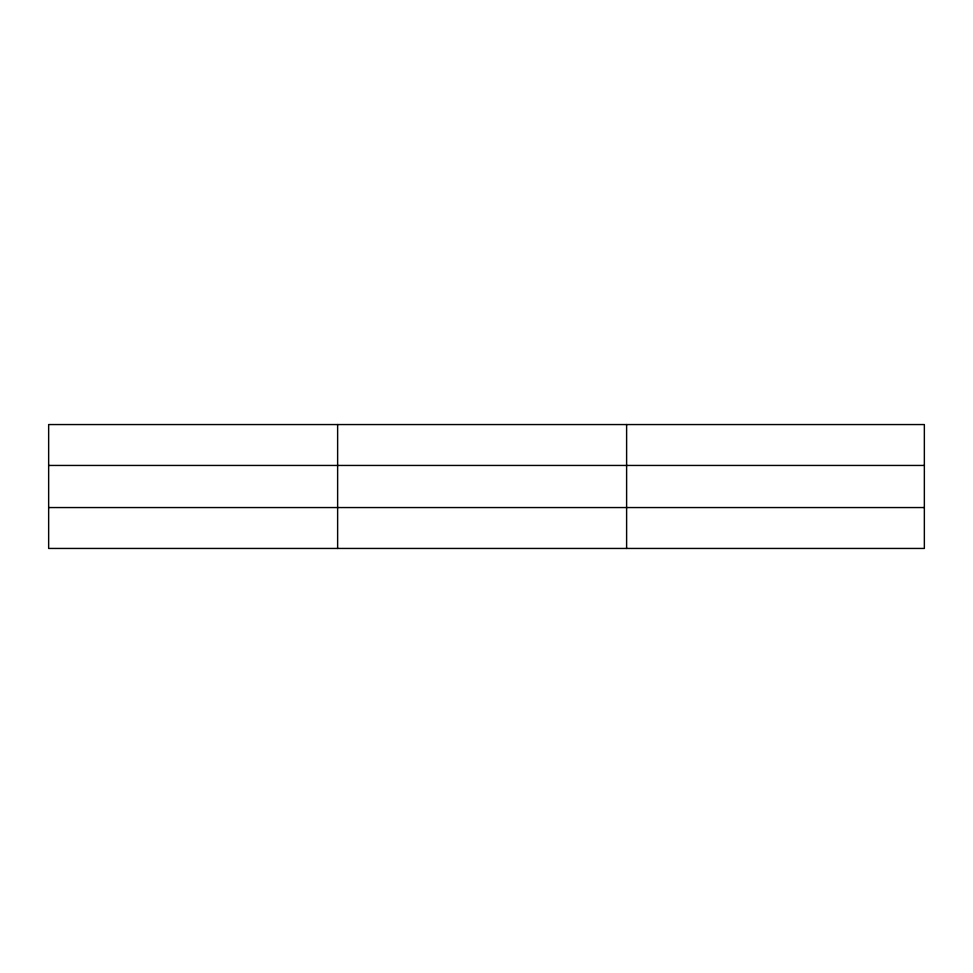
<?xml version="1.0" encoding="UTF-8"?>
<svg xmlns="http://www.w3.org/2000/svg" width="973" height="973" viewBox="0 0 973 973"><rect width="100%" height="100%" fill="white"/><g stroke="black" fill="none" stroke-linecap="round" stroke-linejoin="round"><path stroke-width="1.46" d="M337.631 548.444L337.631 424.556M626.612 548.444L626.612 424.556M924.35 465.447L924.35 424.556L48.65 424.556L48.65 548.444L924.35 548.444L924.35 465.447L48.65 465.447M48.65 507.553L924.35 507.553"/></g></svg>
